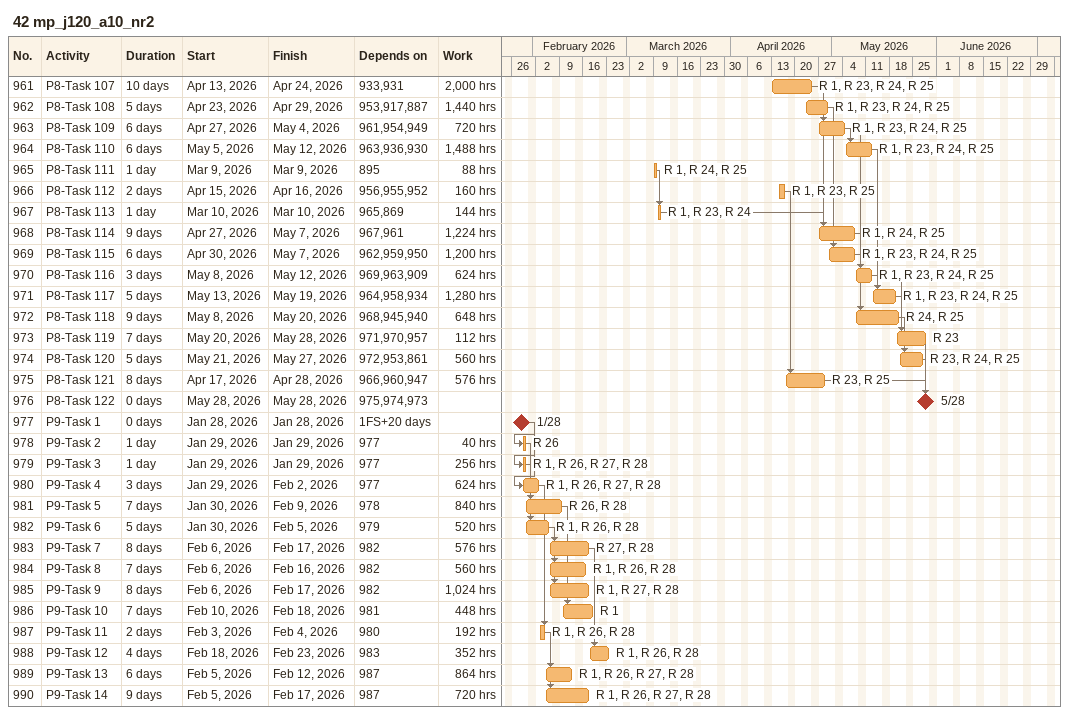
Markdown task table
42 mp_j120_a10_nr2

| ID | Task | Duration | Start | Finish | Predecessors | Resources | Work (h) |
|---|---|---|---|---|---|---|---|
| 961 | P8-Task 107 | 10d | 2026-04-13 | 2026-04-24 | 933, 931 | R 1, R 23, R 24, R 25 | 2000 |
| 962 | P8-Task 108 | 5d | 2026-04-23 | 2026-04-29 | 953, 917, 887 | R 1, R 23, R 24, R 25 | 1440 |
| 963 | P8-Task 109 | 6d | 2026-04-27 | 2026-05-04 | 961, 954, 949 | R 1, R 23, R 24, R 25 | 720 |
| 964 | P8-Task 110 | 6d | 2026-05-05 | 2026-05-12 | 963, 936, 930 | R 1, R 23, R 24, R 25 | 1488 |
| 965 | P8-Task 111 | 1d | 2026-03-09 | 2026-03-09 | 895 | R 1, R 24, R 25 | 88 |
| 966 | P8-Task 112 | 2d | 2026-04-15 | 2026-04-16 | 956, 955, 952 | R 1, R 23, R 25 | 160 |
| 967 | P8-Task 113 | 1d | 2026-03-10 | 2026-03-10 | 965, 869 | R 1, R 23, R 24 | 144 |
| 968 | P8-Task 114 | 9d | 2026-04-27 | 2026-05-07 | 967, 961 | R 1, R 24, R 25 | 1224 |
| 969 | P8-Task 115 | 6d | 2026-04-30 | 2026-05-07 | 962, 959, 950 | R 1, R 23, R 24, R 25 | 1200 |
| 970 | P8-Task 116 | 3d | 2026-05-08 | 2026-05-12 | 969, 963, 909 | R 1, R 23, R 24, R 25 | 624 |
| 971 | P8-Task 117 | 5d | 2026-05-13 | 2026-05-19 | 964, 958, 934 | R 1, R 23, R 24, R 25 | 1280 |
| 972 | P8-Task 118 | 9d | 2026-05-08 | 2026-05-20 | 968, 945, 940 | R 24, R 25 | 648 |
| 973 | P8-Task 119 | 7d | 2026-05-20 | 2026-05-28 | 971, 970, 957 | R 23 | 112 |
| 974 | P8-Task 120 | 5d | 2026-05-21 | 2026-05-27 | 972, 953, 861 | R 23, R 24, R 25 | 560 |
| 975 | P8-Task 121 | 8d | 2026-04-17 | 2026-04-28 | 966, 960, 947 | R 23, R 25 | 576 |
| 976 | P8-Task 122 | 0d | 2026-05-28 | 2026-05-28 | 975, 974, 973 |  |  |
| 977 | P9-Task 1 | 0d | 2026-01-28 | 2026-01-28 | 1FS+20d |  |  |
| 978 | P9-Task 2 | 1d | 2026-01-29 | 2026-01-29 | 977 | R 26 | 40 |
| 979 | P9-Task 3 | 1d | 2026-01-29 | 2026-01-29 | 977 | R 1, R 26, R 27, R 28 | 256 |
| 980 | P9-Task 4 | 3d | 2026-01-29 | 2026-02-02 | 977 | R 1, R 26, R 27, R 28 | 624 |
| 981 | P9-Task 5 | 7d | 2026-01-30 | 2026-02-09 | 978 | R 26, R 28 | 840 |
| 982 | P9-Task 6 | 5d | 2026-01-30 | 2026-02-05 | 979 | R 1, R 26, R 28 | 520 |
| 983 | P9-Task 7 | 8d | 2026-02-06 | 2026-02-17 | 982 | R 27, R 28 | 576 |
| 984 | P9-Task 8 | 7d | 2026-02-06 | 2026-02-16 | 982 | R 1, R 26, R 28 | 560 |
| 985 | P9-Task 9 | 8d | 2026-02-06 | 2026-02-17 | 982 | R 1, R 27, R 28 | 1024 |
| 986 | P9-Task 10 | 7d | 2026-02-10 | 2026-02-18 | 981 | R 1 | 448 |
| 987 | P9-Task 11 | 2d | 2026-02-03 | 2026-02-04 | 980 | R 1, R 26, R 28 | 192 |
| 988 | P9-Task 12 | 4d | 2026-02-18 | 2026-02-23 | 983 | R 1, R 26, R 28 | 352 |
| 989 | P9-Task 13 | 6d | 2026-02-05 | 2026-02-12 | 987 | R 1, R 26, R 27, R 28 | 864 |
| 990 | P9-Task 14 | 9d | 2026-02-05 | 2026-02-17 | 987 | R 1, R 26, R 27, R 28 | 720 |
